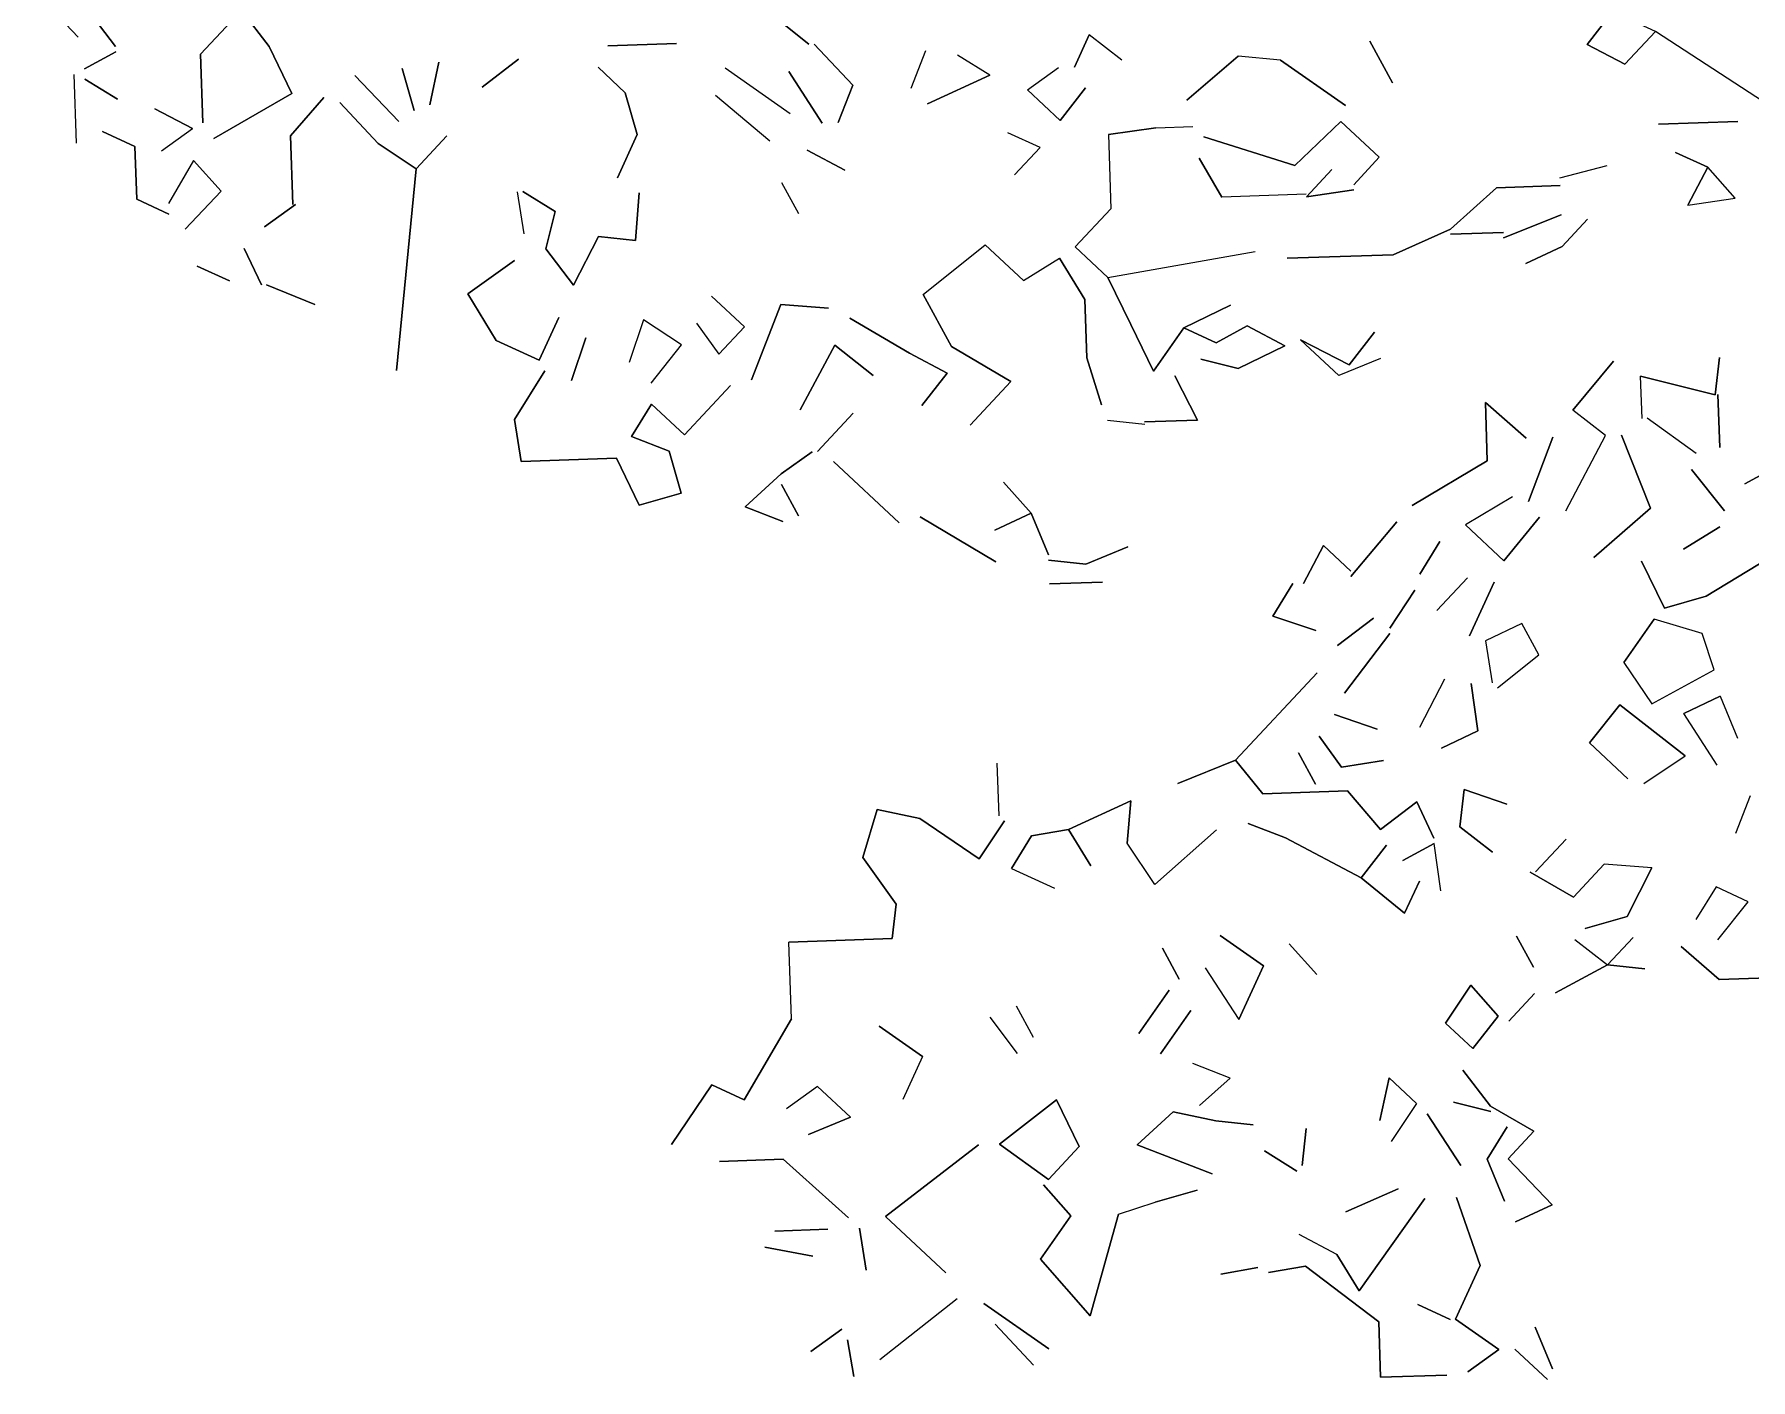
# Model space of a CAD drawing. Header units: metres. Extents: x -2628 to 2344, y 1 to 5026.
# Drawn here: x -2435 to -877, y 953 to 2174 of the extents above; entities that cross this region are included whole.
import ezdxf

# ---------------------------------------------------------------- set-up
doc = ezdxf.new("R2010")
doc.units = ezdxf.units.M
doc.layers.add('G-IMPT', color=8, linetype='Continuous', lineweight=13)

# ---------------------------------------------------------------- blocks, each defined once
blk = doc.blocks.new('91 boom02_2D - boom2_dwg_91BM04-5054193-00_0 Basismaterialen')
at = {"layer": 'G-IMPT'}
for p, q in [((-1596.8, 2247.4), (-1610.6, 2211.9)), ((-2399.3, 2160.2), (-2401.5, 2225.2)), ((-1724.8, 2188), (-1786.3, 2231)), ((-1679.5, 2179.6), (-1665.7, 2215)), ((-1795.4, 2205.6), (-1744, 2162.3)), ((-997.4, 2127.5), (-952.7, 2139)), ((-1976.2, 2074.4), (-1982.5, 2114.2)), ((-1716.6, 2093.2), (-1732.6, 2122.7)), ((-1504.3, 2030.4), (-1470.1, 2051.5)), ((-1067.7, 1915), (-1029.1, 1881.3)), ((-1699, 1868.7), (-1665.2, 1904.8)), ((-1389.7, 1894.1), (-1424.9, 1898)), ((-954.2, 1883.8), (-985, 1907.8)), ((-868.5, 1866.7), (-914.7, 1900.2)), ((-1106.5, 1653.6), (-1129.9, 1607.8)), ((-1527.3, 1524.3), (-1529, 1574.2)), ((-817.6, 1543.3), (-831.4, 1507.8)), ((-1060.9, 1490), (-1091.8, 1514)), ((-952.2, 1383.6), (-917.1, 1379.8)), ((-1509.8, 1299.8), (-1535.9, 1333.9)), ((-1511.3, 1344.7), (-1495.2, 1315.2)), ((-1707.3, 1223.1), (-1667.8, 1239.4)), ((-1566.9, 1067.7), (-1640, 1010.2))]:
    blk.add_line(p, q, dxfattribs=at)
at = {"layer": 'G-IMPT', "flags": 128}
for points in [[(-2388.5, 2285.7), (-2362.3, 2251.5), (-2388.5, 2285.7), (-2379.9, 2326), (-2425.5, 2344.4), (-2439.1, 2304), (-2397.7, 2260.3)], [(-2279.8, 2179.3), (-2282, 2244.2), (-2279.8, 2179.3), (-2282, 2244.2), (-2279.8, 2179.3), (-2282, 2244.2), (-2243.5, 2285.5), (-2217.2, 2251.4), (-2195.7, 2207.1), (-2217.2, 2251.4), (-2243.5, 2285.5), (-2282, 2244.2), (-2243.5, 2285.5), (-2217.2, 2251.4), (-2195.7, 2207.1), (-2269.4, 2164.6), (-2195.7, 2207.1), (-2269.4, 2164.6)], [(-2282, 2244.2), (-2243.5, 2285.5), (-2217.2, 2251.4), (-2243.5, 2285.5), (-2217.2, 2251.4)], [(-804.7, 2199.1), (-907, 2265.7), (-947.7, 2284.3), (-971.6, 2253.5), (-947.7, 2284.3), (-971.6, 2253.5), (-947.7, 2284.3), (-971.6, 2253.5), (-935.9, 2234.7), (-971.6, 2253.5), (-935.9, 2234.7), (-907, 2265.7), (-935.9, 2234.7), (-971.6, 2253.5), (-947.7, 2284.3)], [(-935.9, 2234.7), (-971.6, 2253.5), (-947.7, 2284.3), (-971.6, 2253.5)], [(-1411.4, 2238.6), (-1442.2, 2262.6), (-1456.2, 2232.1), (-1442.2, 2262.6), (-1456.2, 2232.1), (-1442.2, 2262.6)], [(-2391.6, 2230.5), (-2362.2, 2246.5), (-2391.6, 2230.5), (-2362.2, 2246.5)], [(-1832.2, 2254.4), (-1897.1, 2252.2), (-1832.2, 2254.4), (-1897.1, 2252.2), (-1832.2, 2254.4), (-1897.1, 2252.2)], [(-1536, 2224.4), (-1595.1, 2197.4), (-1536, 2224.4), (-1566.6, 2243.4)], [(-1261.3, 2238.7), (-1199.8, 2195.8), (-1261.3, 2238.7), (-1199.8, 2195.8), (-1261.3, 2238.7), (-1199.8, 2195.8), (-1261.3, 2238.7), (-1199.8, 2195.8), (-1261.3, 2238.7), (-1199.8, 2195.8), (-1261.3, 2238.7), (-1301.4, 2242.3), (-1350, 2200.7), (-1301.4, 2242.3)], [(-2065.3, 2196.5), (-2056.7, 2236.8), (-2065.3, 2196.5), (-2056.7, 2236.8)], [(-1726.2, 2228), (-1694.5, 2179), (-1726.2, 2228), (-1694.5, 2179), (-1726.2, 2228), (-1694.5, 2179)], [(-1469.5, 2181.7), (-1500.5, 2210.6), (-1469.5, 2181.7), (-1500.5, 2210.6), (-1469.5, 2181.7), (-1445.5, 2212.5), (-1469.5, 2181.7), (-1500.5, 2210.6), (-1471.2, 2231.6)], [(-2360.6, 2201.6), (-2391.3, 2220.5), (-2360.6, 2201.6), (-2391.3, 2220.5)], [(-1887.9, 2127.5), (-1869.3, 2168.2), (-1887.9, 2127.5), (-1869.3, 2168.2), (-1880.6, 2207.7), (-1869.3, 2168.2)], [(-2319, 2153), (-2289.7, 2174), (-2325.3, 2192.7), (-2289.7, 2174), (-2325.3, 2192.7), (-2289.7, 2174), (-2325.3, 2192.7), (-2289.7, 2174)], [(-1379.2, 2174.7), (-1424, 2168.2), (-1379.2, 2174.7), (-1424, 2168.2), (-1421.6, 2098.2), (-1455.4, 2062), (-1424.4, 2033.1), (-1285.2, 2057.8)], [(-1424, 2168.2), (-1379.2, 2174.7), (-1424, 2168.2), (-1379.2, 2174.7), (-1344.2, 2175.8)], [(-1512.8, 2130.1), (-1488.6, 2155.9), (-1519.1, 2169.9)], [(-2296.5, 2078.7), (-2262.7, 2114.8), (-2296.5, 2078.7), (-2262.7, 2114.8), (-2288.7, 2143.9), (-2312.3, 2103.1)], [(-1237, 2111.9), (-1316.9, 2109.2), (-1338.2, 2146), (-1316.9, 2109.2), (-1338.2, 2146), (-1316.9, 2109.2), (-1338.2, 2146), (-1316.9, 2109.2), (-1338.2, 2146), (-1316.9, 2109.2), (-1338.2, 2146), (-1316.9, 2109.2), (-1338.2, 2146), (-1316.9, 2109.2), (-1338.2, 2146), (-1316.9, 2109.2), (-1338.2, 2146), (-1316.9, 2109.2)], [(-876.4, 2101.6), (-857.6, 2137.3), (-888.1, 2151.2), (-857.6, 2137.3), (-876.4, 2101.6), (-831.6, 2108.1), (-857.6, 2137.3), (-876.4, 2101.6), (-831.6, 2108.1)], [(-1236.9, 2109.4), (-1212.8, 2135.2), (-1236.9, 2109.4), (-1192.1, 2115.9), (-1236.9, 2109.4), (-1212.8, 2135.2)], [(-1955.7, 2060.2), (-1946.8, 2095.5), (-1977.5, 2114.4), (-1946.8, 2095.5), (-1955.7, 2060.2), (-1929.5, 2026), (-1955.7, 2060.2), (-1929.5, 2026), (-1906, 2071.8), (-1870.9, 2068), (-1867.4, 2113.1), (-1870.9, 2068), (-1906, 2071.8), (-1870.9, 2068)], [(-1100.8, 2079), (-1057.1, 2118), (-997.1, 2120), (-1057.1, 2118), (-1100.8, 2079), (-1155, 2054.7), (-1100.8, 2079), (-1155, 2054.7), (-1255, 2051.3), (-1155, 2054.7), (-1100.8, 2079), (-1057.1, 2118), (-1100.8, 2079), (-1155, 2054.7), (-1100.8, 2079), (-1155, 2054.7), (-1255, 2051.3)], [(-1421.6, 2098.2), (-1455.4, 2062), (-1424.4, 2033.1), (-1402.9, 1988.8), (-1381.4, 1944.5), (-1402.9, 1988.8), (-1381.4, 1944.5), (-1352.8, 1985.5), (-1308.5, 2006.9)], [(-1870.9, 2068), (-1906, 2071.8), (-1929.5, 2026), (-1906, 2071.8)], [(-1572.3, 1968), (-1599, 2017.1), (-1572.3, 1968), (-1516.2, 1934.9), (-1554.8, 1893.6), (-1516.2, 1934.9), (-1572.3, 1968), (-1599, 2017.1), (-1572.3, 1968), (-1599, 2017.1), (-1572.3, 1968), (-1599, 2017.1), (-1540.6, 2064.1), (-1504.3, 2030.4), (-1470.1, 2051.5), (-1446.2, 2012.3)], [(-1599, 2017.1), (-1540.6, 2064.1), (-1504.3, 2030.4), (-1470.1, 2051.5), (-1446.2, 2012.3), (-1444.4, 1957.3), (-1446.2, 2012.3), (-1470.1, 2051.5), (-1446.2, 2012.3), (-1444.4, 1957.3), (-1446.2, 2012.3), (-1444.4, 1957.3)], [(-1322.3, 1971.5), (-1292.8, 1987.5), (-1257.2, 1968.7), (-1301.5, 1947.2), (-1257.2, 1968.7), (-1301.5, 1947.2), (-1257.2, 1968.7), (-1292.8, 1987.5), (-1322.3, 1971.5), (-1352.8, 1985.5), (-1308.5, 2006.9), (-1352.8, 1985.5), (-1381.4, 1944.5), (-1402.9, 1988.8), (-1381.4, 1944.5), (-1402.9, 1988.8), (-1424.4, 2033.1), (-1455.4, 2062)], [(-1424.4, 2033.1), (-1455.4, 2062), (-1424.4, 2033.1), (-1402.9, 1988.8), (-1424.4, 2033.1), (-1455.4, 2062)], [(-1100.6, 2074), (-1050.7, 2075.7), (-1100.6, 2074), (-1050.7, 2075.7), (-1100.6, 2074), (-1050.7, 2075.7)], [(-1029.6, 2046.4), (-995.2, 2062.5), (-1029.6, 2046.4), (-995.2, 2062.5), (-1029.6, 2046.4), (-995.2, 2062.5)], [(-2285.3, 2044), (-2254.8, 2030), (-2285.3, 2044), (-2254.8, 2030), (-2285.3, 2044), (-2254.8, 2030), (-2285.3, 2044), (-2254.8, 2030)], [(-2029.3, 2017.6), (-2002.8, 1973.5), (-1962.1, 1954.9), (-1943.4, 1995.5), (-1962.1, 1954.9), (-2002.8, 1973.5), (-1962.1, 1954.9), (-2002.8, 1973.5), (-2029.3, 2017.6), (-1985.3, 2049.1), (-2029.3, 2017.6), (-2002.8, 1973.5), (-2029.3, 2017.6), (-1985.3, 2049.1)], [(-1813.2, 1989.9), (-1792.2, 1960.6), (-1768, 1986.4), (-1799.1, 2015.4), (-1768, 1986.4)], [(-1733.7, 2007.6), (-1688.6, 2004.1), (-1733.7, 2007.6), (-1688.6, 2004.1), (-1733.7, 2007.6), (-1688.6, 2004.1), (-1733.7, 2007.6), (-1688.6, 2004.1), (-1733.7, 2007.6), (-1761.3, 1936.6), (-1733.7, 2007.6), (-1688.6, 2004.1)], [(-1352.8, 1985.5), (-1308.5, 2006.9), (-1352.8, 1985.5), (-1322.3, 1971.5), (-1292.8, 1987.5)], [(-1856.3, 1933.4), (-1827.5, 1969.4), (-1863.4, 1993.2), (-1877, 1952.7)], [(-1612.1, 1961.7), (-1668.3, 1994.8), (-1612.1, 1961.7), (-1576.5, 1942.9), (-1600.4, 1912.1), (-1576.5, 1942.9), (-1612.1, 1961.7), (-1668.3, 1994.8)], [(-1166.7, 1956.7), (-1206.2, 1940.4), (-1242.4, 1974.2), (-1196.5, 1950.7), (-1242.4, 1974.2), (-1206.2, 1940.4), (-1242.4, 1974.2), (-1196.5, 1950.7), (-1172.5, 1981.5), (-1196.5, 1950.7), (-1172.5, 1981.5)], [(-1715.4, 1908.2), (-1682.5, 1969.3), (-1646.4, 1940.5), (-1682.5, 1969.3), (-1715.4, 1908.2), (-1682.5, 1969.3), (-1715.4, 1908.2), (-1682.5, 1969.3), (-1646.4, 1940.5), (-1682.5, 1969.3), (-1646.4, 1940.5), (-1682.5, 1969.3)], [(-991.7, 1812.5), (-954.2, 1883.8), (-985, 1907.8), (-946.5, 1954.1), (-985, 1907.8), (-946.5, 1954.1)], [(-919.6, 1900), (-921, 1940), (-850.4, 1922.4), (-846.5, 1957.5), (-850.4, 1922.4), (-846.5, 1957.5)], [(-1985.2, 1899.1), (-1956.8, 1945), (-1985.2, 1899.1), (-1978.9, 1859.3), (-1985.2, 1899.1), (-1956.8, 1945), (-1985.2, 1899.1), (-1956.8, 1945)], [(-1839.2, 1869), (-1874.6, 1882.8), (-1839.2, 1869), (-1874.6, 1882.8), (-1855.7, 1913.4), (-1824.6, 1884.5), (-1781.2, 1931), (-1824.6, 1884.5), (-1855.7, 1913.4), (-1824.6, 1884.5), (-1781.2, 1931), (-1824.6, 1884.5), (-1781.2, 1931)], [(-1389.8, 1896.7), (-1339.8, 1898.3), (-1389.8, 1896.7), (-1339.8, 1898.3), (-1389.8, 1896.7), (-1339.8, 1898.3), (-1361.2, 1940.1), (-1339.8, 1898.3), (-1361.2, 1940.1), (-1339.8, 1898.3), (-1361.2, 1940.1)], [(-1137, 1817.6), (-1065.9, 1860), (-1137, 1817.6), (-1065.9, 1860), (-1137, 1817.6), (-1065.9, 1860), (-1067.7, 1915), (-1029.1, 1881.3), (-1067.7, 1915), (-1065.9, 1860)], [(-846.2, 1872.5), (-847.9, 1922.5), (-846.2, 1872.5), (-847.9, 1922.5), (-846.2, 1872.5), (-847.9, 1922.5), (-846.2, 1872.5), (-847.9, 1922.5), (-846.2, 1872.5), (-847.9, 1922.5), (-846.2, 1872.5), (-847.9, 1922.5)], [(-1824.6, 1884.5), (-1855.7, 1913.4), (-1874.6, 1882.8), (-1839.2, 1869), (-1827.8, 1829.3), (-1867.4, 1818), (-1827.8, 1829.3), (-1867.4, 1818), (-1827.8, 1829.3), (-1867.4, 1818), (-1827.8, 1829.3), (-1839.2, 1869), (-1874.6, 1882.8), (-1839.2, 1869), (-1874.6, 1882.8), (-1839.2, 1869), (-1874.6, 1882.8), (-1839.2, 1869), (-1827.8, 1829.3), (-1867.4, 1818)], [(-965.2, 1768.4), (-911.8, 1815.2), (-939.1, 1884.3), (-911.8, 1815.2), (-965.2, 1768.4), (-911.8, 1815.2)], [(-1767.3, 1816.4), (-1731.8, 1802.5), (-1767.3, 1816.4), (-1731.8, 1802.5), (-1767.3, 1816.4), (-1733.3, 1847.5), (-1704.1, 1868.5), (-1733.3, 1847.5), (-1767.3, 1816.4), (-1733.3, 1847.5)], [(-1978.9, 1859.3), (-1888.9, 1862.3), (-1867.4, 1818), (-1827.8, 1829.3), (-1867.4, 1818), (-1888.9, 1862.3), (-1978.9, 1859.3), (-1888.9, 1862.3)], [(-1683.7, 1859.2), (-1621.7, 1801.3), (-1683.7, 1859.2), (-1621.7, 1801.3)], [(-841.7, 1812.6), (-873, 1851.6), (-841.7, 1812.6), (-873, 1851.6)], [(-822.5, 1838.2), (-793, 1854.3), (-822.5, 1838.2), (-793, 1854.3), (-822.5, 1838.2), (-793, 1854.3)], [(-1717, 1808), (-1733, 1837.5), (-1717, 1808), (-1733, 1837.5)], [(-1523, 1839.6), (-1496.9, 1810.5), (-1523, 1839.6), (-1496.9, 1810.5), (-1480.6, 1771), (-1496.9, 1810.5), (-1531.4, 1794.3), (-1496.9, 1810.5), (-1480.6, 1771), (-1496.9, 1810.5), (-1531.4, 1794.3)], [(-1042.2, 1825.8), (-1086.4, 1799.3), (-1050.2, 1765.5), (-1086.4, 1799.3), (-1050.2, 1765.5), (-1086.4, 1799.3), (-1050.2, 1765.5), (-1016.6, 1806.7), (-1050.2, 1765.5), (-1016.6, 1806.7), (-1050.2, 1765.5), (-1086.4, 1799.3), (-1050.2, 1765.5), (-1086.4, 1799.3)], [(-898.5, 1720.6), (-858.9, 1731.9), (-780.5, 1779.6), (-741.9, 1821), (-715.9, 1791.8), (-741.9, 1821), (-780.5, 1779.6), (-858.9, 1731.9), (-898.5, 1720.6), (-920.1, 1764.9), (-898.5, 1720.6), (-858.9, 1731.9), (-898.5, 1720.6), (-920.1, 1764.9)], [(-741.9, 1821), (-780.5, 1779.6), (-858.9, 1731.9), (-780.5, 1779.6), (-741.9, 1821), (-780.5, 1779.6), (-858.9, 1731.9), (-780.5, 1779.6), (-858.9, 1731.9)], [(-1530.4, 1764.3), (-1601.9, 1806.9), (-1530.4, 1764.3), (-1601.9, 1806.9)], [(-1496.9, 1810.5), (-1480.6, 1771), (-1496.9, 1810.5), (-1480.6, 1771)], [(-1151.5, 1802.1), (-1194.8, 1750.7), (-1151.5, 1802.1), (-1194.8, 1750.7)], [(-1220.8, 1779.8), (-1239.6, 1744.1), (-1220.8, 1779.8), (-1239.6, 1744.1), (-1220.8, 1779.8), (-1239.6, 1744.1), (-1220.8, 1779.8), (-1194.9, 1755.7), (-1220.8, 1779.8), (-1239.6, 1744.1), (-1220.8, 1779.8), (-1194.9, 1755.7)], [(-1129.8, 1752.9), (-1110.8, 1783.5), (-1129.8, 1752.9), (-1110.8, 1783.5), (-1129.8, 1752.9), (-1110.8, 1783.5)], [(-1479.7, 1743.5), (-1429.7, 1745.2), (-1479.7, 1743.5), (-1429.7, 1745.2)], [(-1228, 1699.5), (-1268.6, 1713.1), (-1249.6, 1743.8), (-1268.6, 1713.1), (-1228, 1699.5), (-1268.6, 1713.1), (-1249.6, 1743.8)], [(-1134.3, 1737.7), (-1158.1, 1701.8), (-1134.3, 1737.7), (-1158.1, 1701.8), (-1134.3, 1737.7), (-1158.1, 1701.8)], [(-1207.5, 1685.2), (-1173.4, 1711.3), (-1207.5, 1685.2), (-1173.4, 1711.3), (-1207.5, 1685.2), (-1173.4, 1711.3), (-1207.5, 1685.2), (-1173.4, 1711.3)], [(-1056.2, 1645.3), (-1017.2, 1676.6), (-1033.2, 1706), (-1067.6, 1689.9), (-1061.3, 1650.1)], [(-851.6, 1662.2), (-862.8, 1696.8), (-908.2, 1710.3), (-936.9, 1669.3), (-910.5, 1630.2), (-851.6, 1662.2), (-862.8, 1696.8), (-908.2, 1710.3)], [(-936.9, 1669.3), (-908.2, 1710.3), (-936.9, 1669.3), (-910.5, 1630.2)], [(-1116.4, 1503.1), (-1132.5, 1537.6), (-1166.7, 1511.4), (-1197.9, 1547.9), (-1166.7, 1511.4), (-1197.9, 1547.9), (-1166.7, 1511.4), (-1197.9, 1547.9), (-1166.7, 1511.4), (-1197.9, 1547.9), (-1277.9, 1545.2), (-1197.9, 1547.9), (-1277.9, 1545.2), (-1304, 1576.9), (-1358.3, 1555), (-1304, 1576.9), (-1226.7, 1659.5)], [(-918, 1554.8), (-878.9, 1581.2), (-940.5, 1629.2), (-969.3, 1593.2), (-940.5, 1629.2), (-969.3, 1593.2), (-933.1, 1559.4), (-969.3, 1593.2), (-933.1, 1559.4), (-969.3, 1593.2), (-933.1, 1559.4), (-969.3, 1593.2)], [(-848.5, 1572.2), (-880.2, 1621.2), (-845.7, 1637.4), (-829.4, 1597.9)], [(-880.2, 1621.2), (-845.7, 1637.4), (-880.2, 1621.2), (-845.7, 1637.4)], [(-1166.7, 1511.4), (-1197.9, 1547.9), (-1166.7, 1511.4), (-1197.9, 1547.9), (-1166.7, 1511.4), (-1132.5, 1537.6), (-1116.4, 1503.1), (-1132.5, 1537.6), (-1166.7, 1511.4), (-1197.9, 1547.9), (-1166.7, 1511.4), (-1132.5, 1537.6), (-1116.4, 1503.1), (-1132.5, 1537.6), (-1166.7, 1511.4), (-1197.9, 1547.9), (-1277.9, 1545.2), (-1304, 1576.9), (-1277.9, 1545.2), (-1304, 1576.9), (-1358.3, 1555), (-1304, 1576.9)], [(-1228.2, 1554.4), (-1244.2, 1583.9), (-1228.2, 1554.4), (-1244.2, 1583.9), (-1228.2, 1554.4), (-1244.2, 1583.9), (-1228.2, 1554.4), (-1244.2, 1583.9)], [(-1203.6, 1570.2), (-1163.9, 1576.6), (-1203.6, 1570.2), (-1163.9, 1576.6)], [(-1047.4, 1535.5), (-1087.9, 1549.1), (-1091.8, 1514), (-1060.9, 1490), (-1091.8, 1514), (-1060.9, 1490), (-1091.8, 1514), (-1060.9, 1490), (-1091.8, 1514), (-1060.9, 1490), (-1091.8, 1514), (-1087.9, 1549.1), (-1047.4, 1535.5), (-1087.9, 1549.1), (-1047.4, 1535.5), (-1087.9, 1549.1), (-1047.4, 1535.5), (-1087.9, 1549.1), (-1047.4, 1535.5), (-1087.9, 1549.1)], [(-1602.3, 1521.7), (-1546, 1483.6), (-1602.3, 1521.7), (-1642.5, 1530.4), (-1656.1, 1484.9), (-1642.5, 1530.4), (-1602.3, 1521.7), (-1546, 1483.6), (-1522.2, 1519.5), (-1546, 1483.6), (-1602.3, 1521.7), (-1642.5, 1530.4), (-1656.1, 1484.9), (-1624.6, 1440.9), (-1628.4, 1408.3), (-1624.6, 1440.9), (-1628.4, 1408.3), (-1725.9, 1405), (-1628.4, 1408.3), (-1624.6, 1440.9), (-1628.4, 1408.3), (-1624.6, 1440.9), (-1656.1, 1484.9), (-1642.5, 1530.4), (-1602.3, 1521.7), (-1546, 1483.6), (-1602.3, 1521.7), (-1546, 1483.6), (-1602.3, 1521.7), (-1546, 1483.6), (-1602.3, 1521.7), (-1546, 1483.6)], [(-1628.4, 1408.3), (-1624.6, 1440.9), (-1628.4, 1408.3), (-1624.6, 1440.9), (-1628.4, 1408.3), (-1624.6, 1440.9), (-1628.4, 1408.3), (-1624.6, 1440.9), (-1656.1, 1484.9), (-1642.5, 1530.4)], [(-1496.7, 1505.3), (-1515.7, 1474.7), (-1496.7, 1505.3), (-1515.7, 1474.7), (-1496.7, 1505.3), (-1461.8, 1511.5), (-1402.7, 1538.5), (-1461.8, 1511.5), (-1440.7, 1477.2), (-1461.8, 1511.5), (-1440.7, 1477.2), (-1461.8, 1511.5), (-1496.7, 1505.3), (-1515.7, 1474.7), (-1475, 1456)], [(-1380.1, 1459.3), (-1321.7, 1511.2), (-1380.1, 1459.3), (-1406.4, 1498.4), (-1402.7, 1538.5), (-1406.4, 1498.4), (-1402.7, 1538.5), (-1406.4, 1498.4), (-1402.7, 1538.5), (-1406.4, 1498.4)], [(-1440.7, 1477.2), (-1461.8, 1511.5), (-1440.7, 1477.2), (-1461.8, 1511.5)], [(-1256.5, 1503.4), (-1291.9, 1517.2), (-1256.5, 1503.4), (-1291.9, 1517.2), (-1256.5, 1503.4), (-1291.9, 1517.2), (-1256.5, 1503.4), (-1291.9, 1517.2), (-1256.5, 1503.4), (-1291.9, 1517.2), (-1256.5, 1503.4), (-1185.1, 1465.8), (-1256.5, 1503.4), (-1291.9, 1517.2), (-1256.5, 1503.4), (-1291.9, 1517.2), (-1256.5, 1503.4), (-1291.9, 1517.2), (-1256.5, 1503.4), (-1291.9, 1517.2)], [(-1109.7, 1453.4), (-1116.2, 1498.2), (-1145.7, 1482.1), (-1116.2, 1498.2), (-1145.7, 1482.1), (-1116.2, 1498.2)], [(-991.3, 1502.4), (-1020.2, 1471.4), (-991.3, 1502.4), (-1020.2, 1471.4), (-991.3, 1502.4), (-1020.2, 1471.4), (-991.3, 1502.4), (-1020.2, 1471.4)], [(-933.7, 1429.3), (-910.3, 1475.1), (-955.4, 1478.6), (-984.4, 1447.6), (-1025.3, 1471.2), (-984.4, 1447.6), (-955.4, 1478.6), (-984.4, 1447.6), (-955.4, 1478.6), (-984.4, 1447.6)], [(-973.4, 1417.9), (-933.7, 1429.3), (-973.4, 1417.9), (-933.7, 1429.3), (-910.3, 1475.1), (-933.7, 1429.3), (-910.3, 1475.1), (-933.7, 1429.3), (-910.3, 1475.1), (-955.4, 1478.6)], [(-1185.1, 1465.8), (-1144, 1432.2), (-1130, 1462.7)], [(-848, 1407.2), (-819.2, 1443.1), (-849.7, 1457.2), (-868.7, 1426.4)], [(-1768.4, 1256), (-1798.9, 1270), (-1837, 1213.7), (-1798.9, 1270), (-1768.4, 1256), (-1798.9, 1270), (-1837, 1213.7), (-1798.9, 1270), (-1768.4, 1256), (-1723.5, 1332.6), (-1725.9, 1405)], [(-1332.4, 1380.8), (-1300.7, 1331.8), (-1277.4, 1382.6), (-1318.4, 1411.2), (-1277.4, 1382.6), (-1300.7, 1331.8), (-1277.4, 1382.6), (-1300.7, 1331.8), (-1277.4, 1382.6)], [(-1022.2, 1381.3), (-1038.2, 1410.7), (-1022.2, 1381.3), (-1038.2, 1410.7), (-1022.2, 1381.3), (-1038.2, 1410.7)], [(-983.1, 1407.6), (-952.2, 1383.6), (-928.1, 1409.5), (-952.2, 1383.6), (-928.1, 1409.5), (-952.2, 1383.6), (-928.1, 1409.5), (-952.2, 1383.6), (-1001.4, 1356.9), (-952.2, 1383.6), (-928.1, 1409.5), (-952.2, 1383.6), (-928.1, 1409.5), (-952.2, 1383.6), (-1001.4, 1356.9), (-952.2, 1383.6), (-917.1, 1379.8), (-952.2, 1383.6), (-917.1, 1379.8), (-952.2, 1383.6), (-928.1, 1409.5)], [(-781.8, 1371.9), (-785.5, 1334.2), (-745.6, 1340.6), (-785.5, 1334.2), (-781.8, 1371.9), (-846.7, 1369.7), (-882.8, 1400.9), (-846.7, 1369.7), (-781.8, 1371.9), (-846.7, 1369.7), (-781.8, 1371.9), (-846.7, 1369.7), (-882.8, 1400.9), (-846.7, 1369.7), (-882.8, 1400.9), (-846.7, 1369.7), (-882.8, 1400.9)], [(-1105.5, 1328.4), (-1079.6, 1304.3), (-1055.6, 1335.1), (-1079.6, 1304.3), (-1055.6, 1335.1), (-1079.6, 1304.3), (-1055.6, 1335.1), (-1079.6, 1304.3), (-1055.6, 1335.1), (-1081.6, 1364.2), (-1055.6, 1335.1), (-1081.6, 1364.2), (-1105.5, 1328.4), (-1079.6, 1304.3), (-1055.6, 1335.1), (-1079.6, 1304.3), (-1105.5, 1328.4), (-1081.6, 1364.2), (-1105.5, 1328.4), (-1081.6, 1364.2)], [(-1798.9, 1270), (-1768.4, 1256), (-1798.9, 1270), (-1768.4, 1256), (-1723.5, 1332.6), (-1768.4, 1256), (-1723.5, 1332.6)], [(-1599.7, 1296.8), (-1640.7, 1325.4), (-1599.7, 1296.8), (-1618.3, 1256.1)], [(-1308.8, 1276.5), (-1337.9, 1250.5), (-1308.8, 1276.5), (-1344.3, 1290.3)], [(-1022, 1226.2), (-1062.8, 1249.8), (-1022, 1226.2), (-1062.8, 1249.8), (-1089, 1283.9), (-1062.8, 1249.8), (-1089, 1283.9), (-1062.8, 1249.8), (-1022, 1226.2), (-1046.1, 1200.3), (-1004.6, 1156.7), (-1039.1, 1140.6), (-1004.6, 1156.7), (-1046.1, 1200.3), (-1022, 1226.2), (-1062.8, 1249.8), (-1089, 1283.9), (-1062.8, 1249.8), (-1022, 1226.2), (-1062.8, 1249.8), (-1089, 1283.9), (-1062.8, 1249.8), (-1022, 1226.2), (-1062.8, 1249.8), (-1022, 1226.2), (-1062.8, 1249.8), (-1089, 1283.9), (-1062.8, 1249.8), (-1089, 1283.9), (-1062.8, 1249.8), (-1089, 1283.9)], [(-1698.8, 1268.4), (-1667.8, 1239.4), (-1707.3, 1223.1), (-1667.8, 1239.4), (-1698.8, 1268.4), (-1728.1, 1247.4)], [(-1167.4, 1236.3), (-1158.7, 1276.6), (-1167.4, 1236.3), (-1158.7, 1276.6), (-1132.9, 1252.4), (-1156.7, 1216.6)], [(-1473.2, 1256), (-1451.7, 1211.7), (-1473.2, 1256), (-1451.7, 1211.7), (-1473.2, 1256), (-1526.9, 1214.1), (-1480.7, 1180.7), (-1451.7, 1211.7), (-1473.2, 1256), (-1451.7, 1211.7), (-1473.2, 1256), (-1451.7, 1211.7), (-1473.2, 1256), (-1526.9, 1214.1), (-1473.2, 1256), (-1451.7, 1211.7), (-1480.7, 1180.7), (-1526.9, 1214.1), (-1480.7, 1180.7), (-1526.9, 1214.1), (-1480.7, 1180.7)], [(-1097.9, 1253.6), (-1062.7, 1244.8), (-1097.9, 1253.6), (-1062.7, 1244.8), (-1097.9, 1253.6), (-1062.7, 1244.8), (-1097.9, 1253.6), (-1062.7, 1244.8), (-1097.9, 1253.6), (-1062.7, 1244.8), (-1097.9, 1253.6), (-1062.7, 1244.8), (-1097.9, 1253.6), (-1062.7, 1244.8), (-1097.9, 1253.6), (-1062.7, 1244.8)], [(-1322.4, 1236.1), (-1362.8, 1244.7), (-1322.4, 1236.1), (-1287.3, 1232.2), (-1322.4, 1236.1), (-1362.8, 1244.7), (-1396.8, 1213.5), (-1362.8, 1244.7), (-1322.4, 1236.1), (-1362.8, 1244.7), (-1396.8, 1213.5), (-1325.8, 1185.9), (-1396.8, 1213.5), (-1362.8, 1244.7), (-1322.4, 1236.1), (-1362.8, 1244.7), (-1322.4, 1236.1), (-1362.8, 1244.7), (-1396.8, 1213.5), (-1325.8, 1185.9), (-1396.8, 1213.5), (-1325.8, 1185.9)], [(-1090.9, 1193.8), (-1122.6, 1242.8), (-1090.9, 1193.8), (-1122.6, 1242.8), (-1090.9, 1193.8), (-1122.6, 1242.8), (-1090.9, 1193.8), (-1122.6, 1242.8)], [(-1241, 1193.8), (-1237.2, 1228.9), (-1241, 1193.8), (-1237.2, 1228.9)], [(-1245.8, 1188.6), (-1276.5, 1207.6), (-1245.8, 1188.6), (-1276.5, 1207.6)], [(-1414.6, 1147.9), (-1441.3, 1051.9), (-1488.1, 1105.4), (-1459.5, 1146.4), (-1485.5, 1175.5), (-1459.5, 1146.4), (-1488.1, 1105.4), (-1459.5, 1146.4), (-1485.5, 1175.5), (-1459.5, 1146.4), (-1488.1, 1105.4), (-1459.5, 1146.4), (-1488.1, 1105.4), (-1459.5, 1146.4), (-1488.1, 1105.4), (-1441.3, 1051.9), (-1414.6, 1147.9), (-1441.3, 1051.9), (-1488.1, 1105.4), (-1441.3, 1051.9), (-1414.6, 1147.9), (-1379.9, 1159.1), (-1340.2, 1170.4), (-1379.9, 1159.1), (-1340.2, 1170.4), (-1379.9, 1159.1), (-1340.2, 1170.4), (-1379.9, 1159.1), (-1340.2, 1170.4), (-1379.9, 1159.1)], [(-1208.1, 1109.8), (-1186.9, 1075.5), (-1208.1, 1109.8), (-1186.9, 1075.5), (-1124.9, 1162.7), (-1186.9, 1075.5), (-1124.9, 1162.7), (-1186.9, 1075.5), (-1208.1, 1109.8), (-1186.9, 1075.5), (-1124.9, 1162.7), (-1186.9, 1075.5), (-1208.1, 1109.8), (-1243.8, 1128.7)], [(-1084.3, 998.9), (-1055.1, 1019.9), (-1096, 1048.6), (-1055.1, 1019.9), (-1096, 1048.6), (-1055.1, 1019.9), (-1084.3, 998.9), (-1055.1, 1019.9), (-1084.3, 998.9), (-1055.1, 1019.9), (-1096, 1048.6), (-1072.7, 1099.4), (-1094.9, 1163.7), (-1072.7, 1099.4), (-1096, 1048.6), (-1072.7, 1099.4), (-1094.9, 1163.7), (-1072.7, 1099.4), (-1094.9, 1163.7), (-1072.7, 1099.4), (-1094.9, 1163.7), (-1072.7, 1099.4), (-1094.9, 1163.7), (-1072.7, 1099.4), (-1094.9, 1163.7), (-1072.7, 1099.4)], [(-1659.3, 1134.6), (-1652.9, 1094.8), (-1659.3, 1134.6), (-1652.9, 1094.8), (-1659.3, 1134.6), (-1652.9, 1094.8), (-1659.3, 1134.6), (-1652.9, 1094.8)], [(-1748.7, 1116.6), (-1703.4, 1108.1), (-1748.7, 1116.6), (-1703.4, 1108.1), (-1748.7, 1116.6), (-1703.4, 1108.1), (-1748.7, 1116.6), (-1703.4, 1108.1), (-1748.7, 1116.6), (-1703.4, 1108.1), (-1748.7, 1116.6), (-1703.4, 1108.1), (-1748.7, 1116.6), (-1703.4, 1108.1), (-1748.7, 1116.6), (-1703.4, 1108.1)], [(-1317.6, 1091.1), (-1282.8, 1097.3), (-1317.6, 1091.1), (-1282.8, 1097.3), (-1317.6, 1091.1), (-1282.8, 1097.3), (-1317.6, 1091.1), (-1282.8, 1097.3)], [(-1272.6, 1092.6), (-1237.8, 1098.8), (-1272.6, 1092.6), (-1237.8, 1098.8), (-1272.6, 1092.6), (-1237.8, 1098.8), (-1168.5, 1046.1), (-1237.8, 1098.8), (-1168.5, 1046.1), (-1237.8, 1098.8), (-1272.6, 1092.6), (-1237.8, 1098.8), (-1168.5, 1046.1), (-1166.7, 993.7), (-1168.5, 1046.1), (-1166.7, 993.7), (-1104.3, 995.8), (-1166.7, 993.7), (-1104.3, 995.8), (-1166.7, 993.7), (-1168.5, 1046.1), (-1166.7, 993.7), (-1168.5, 1046.1)], [(-1131.5, 1062.4), (-1101, 1048.4), (-1131.5, 1062.4), (-1101, 1048.4), (-1131.5, 1062.4), (-1101, 1048.4)], [(-1676.1, 1039), (-1705.3, 1018), (-1676.1, 1039), (-1705.3, 1018), (-1676.1, 1039), (-1705.3, 1018), (-1676.1, 1039), (-1705.3, 1018)], [(-1104.3, 995.8), (-1166.7, 993.7), (-1168.5, 1046.1), (-1166.7, 993.7)], [(-1004.4, 1001.6), (-1020.7, 1041.1), (-1004.4, 1001.6), (-1020.7, 1041.1), (-1004.4, 1001.6), (-1020.7, 1041.1), (-1004.4, 1001.6), (-1020.7, 1041.1), (-1004.4, 1001.6), (-1020.7, 1041.1), (-1004.4, 1001.6), (-1020.7, 1041.1)]]:
    blk.add_lwpolyline(points, dxfattribs=at)
for points in [[(-1743, 2282.5), (-1707, 2253.6)], [(-1176.8, 2256.5), (-1155.5, 2217.3)], [(-1981.7, 2239.4), (-2015.9, 2213.2)], [(-1702.1, 2253.8), (-1665.7, 2215), (-1679.5, 2179.6), (-1665.7, 2215)], [(-2136.3, 2224.1), (-2094.8, 2180.5)], [(-2091.5, 2230.7), (-2080.1, 2191)], [(-1906.4, 2231.9), (-1880.6, 2207.7)], [(-2165.6, 2203.2), (-2196.9, 2167.1)], [(-2114.1, 2159.9), (-2150.4, 2198.6), (-2114.1, 2159.9), (-2150.4, 2198.6), (-2114.1, 2159.9), (-2150.4, 2198.6), (-2114.1, 2159.9), (-2078.2, 2136), (-2049.3, 2167.1), (-2078.2, 2136), (-2049.3, 2167.1), (-2078.2, 2136), (-2096.8, 1945.3), (-2078.2, 2136), (-2096.8, 1945.3), (-2078.2, 2136), (-2096.8, 1945.3), (-2078.2, 2136)], [(-1247.9, 2139), (-1333.8, 2166.2), (-1247.9, 2139), (-1204.3, 2180.6)], [(-1204.3, 2180.6), (-1168.1, 2146.8), (-1192.2, 2120.9), (-1168.1, 2146.8)], [(-829.1, 2180.7), (-904, 2178.2), (-829.1, 2180.7), (-904, 2178.2)], [(-2374.6, 2171.1), (-2344.1, 2157.1), (-2374.6, 2171.1), (-2344.1, 2157.1), (-2342.4, 2107.1), (-2312, 2093.1), (-2342.4, 2107.1), (-2344.1, 2157.1)], [(-2196.9, 2167.1), (-2194.7, 2102.1)], [(-2288.7, 2143.9), (-2262.7, 2114.8)], [(-1673, 2134.7), (-1708.6, 2153.5)], [(-1168.1, 2146.8), (-1192.2, 2120.9)], [(-1977.5, 2114.4), (-1946.8, 2095.5), (-1955.7, 2060.2), (-1946.8, 2095.5), (-1955.7, 2060.2), (-1946.8, 2095.5), (-1955.7, 2060.2), (-1946.8, 2095.5), (-1955.7, 2060.2), (-1946.8, 2095.5)], [(-2342.4, 2107.1), (-2312, 2093.1)], [(-2192.2, 2102.2), (-2221.5, 2081.2)], [(-996.2, 2092.5), (-1050.5, 2070.7)], [(-971.1, 2088.4), (-995.2, 2062.5), (-1029.6, 2046.4), (-995.2, 2062.5), (-971.1, 2088.4), (-995.2, 2062.5), (-1029.6, 2046.4), (-995.2, 2062.5)], [(-2240.8, 2060.5), (-2224.6, 2026.1)], [(-2219.6, 2026.2), (-2174, 2007.8), (-2219.6, 2026.2), (-2174, 2007.8), (-2219.6, 2026.2), (-2174, 2007.8)], [(-1430.4, 1912.8), (-1444.4, 1957.3), (-1446.2, 2012.3), (-1444.4, 1957.3)], [(-1402.9, 1988.8), (-1381.4, 1944.5), (-1402.9, 1988.8), (-1381.4, 1944.5)], [(-1917.8, 1976.3), (-1931.4, 1935.9), (-1917.8, 1976.3), (-1931.4, 1935.9)], [(-1257.2, 1968.7), (-1301.5, 1947.2), (-1336.8, 1956), (-1301.5, 1947.2), (-1257.2, 1968.7), (-1301.5, 1947.2), (-1257.2, 1968.7), (-1301.5, 1947.2)], [(-1206.2, 1940.4), (-1242.4, 1974.2)], [(-921, 1940), (-850.4, 1922.4), (-921, 1940), (-850.4, 1922.4)], [(-1004.1, 1882.1), (-1027, 1821.4)], [(-939.1, 1884.3), (-911.8, 1815.2)], [(-880.5, 1776.3), (-846.1, 1797.4), (-880.5, 1776.3), (-846.1, 1797.4), (-880.5, 1776.3), (-846.1, 1797.4)], [(-1405.8, 1778.5), (-1445.3, 1762.2), (-1405.8, 1778.5), (-1445.3, 1762.2), (-1405.8, 1778.5), (-1445.3, 1762.2), (-1405.8, 1778.5), (-1445.3, 1762.2), (-1480.5, 1766), (-1445.3, 1762.2), (-1405.8, 1778.5), (-1445.3, 1762.2), (-1480.5, 1766), (-1445.3, 1762.2), (-1405.8, 1778.5), (-1445.3, 1762.2), (-1405.8, 1778.5), (-1445.3, 1762.2)], [(-1113.6, 1718.4), (-1084.7, 1749.3), (-1113.6, 1718.4), (-1084.7, 1749.3), (-1113.6, 1718.4), (-1084.7, 1749.3), (-1113.6, 1718.4), (-1084.7, 1749.3)], [(-1059.5, 1745.2), (-1082.8, 1694.4)], [(-1157.9, 1696.8), (-1201, 1640.4)], [(-1074.8, 1604.6), (-1109.2, 1588.4), (-1074.8, 1604.6), (-1081.3, 1649.4)], [(-940.5, 1629.2), (-878.9, 1581.2)], [(-1210.4, 1620.1), (-1169.9, 1606.4), (-1210.4, 1620.1), (-1169.9, 1606.4), (-1210.4, 1620.1), (-1169.9, 1606.4), (-1210.4, 1620.1), (-1169.9, 1606.4)], [(-1224.7, 1599.6), (-1203.6, 1570.2), (-1163.9, 1576.6), (-1203.6, 1570.2), (-1224.7, 1599.6), (-1203.6, 1570.2)], [(-1358.3, 1555), (-1304, 1576.9), (-1277.9, 1545.2), (-1304, 1576.9)], [(-1161.2, 1496.6), (-1185.1, 1465.8), (-1144, 1432.2), (-1130, 1462.7), (-1144, 1432.2), (-1185.1, 1465.8), (-1161.2, 1496.6), (-1185.1, 1465.8)], [(-1373, 1399.4), (-1357, 1370), (-1373, 1399.4), (-1357, 1370)], [(-1253.1, 1403.5), (-1227.1, 1374.3)], [(-1395.3, 1318.6), (-1366.7, 1359.6)], [(-1021.4, 1356.3), (-1045.5, 1330.4)], [(-1346, 1340.3), (-1374.7, 1299.3)], [(-1047.1, 1230.3), (-1066.1, 1199.7), (-1047.1, 1230.3), (-1066.1, 1199.7), (-1047.1, 1230.3), (-1066.1, 1199.7), (-1049.7, 1160.2), (-1066.1, 1199.7)], [(-1049.7, 1160.2), (-1066.1, 1199.7), (-1047.1, 1230.3), (-1066.1, 1199.7), (-1047.1, 1230.3), (-1066.1, 1199.7)], [(-1546.9, 1213.4), (-1634.6, 1145.5), (-1546.9, 1213.4), (-1634.6, 1145.5), (-1577.8, 1092.3), (-1634.6, 1145.5), (-1546.9, 1213.4), (-1634.6, 1145.5), (-1577.8, 1092.3), (-1634.6, 1145.5), (-1546.9, 1213.4), (-1634.6, 1145.5), (-1546.9, 1213.4), (-1634.6, 1145.5), (-1577.8, 1092.3), (-1634.6, 1145.5)], [(-1791.5, 1197.7), (-1731.5, 1199.7), (-1669.6, 1144.3), (-1731.5, 1199.7)], [(-1731.5, 1199.7), (-1669.6, 1144.3), (-1731.5, 1199.7), (-1669.6, 1144.3), (-1731.5, 1199.7), (-1669.6, 1144.3), (-1731.5, 1199.7), (-1669.6, 1144.3), (-1731.5, 1199.7), (-1669.6, 1144.3)], [(-1199.5, 1150.1), (-1150.2, 1171.8), (-1199.5, 1150.1), (-1150.2, 1171.8), (-1199.5, 1150.1), (-1150.2, 1171.8), (-1199.5, 1150.1), (-1150.2, 1171.8), (-1199.5, 1150.1), (-1150.2, 1171.8)], [(-1004.6, 1156.7), (-1039.1, 1140.6), (-1004.6, 1156.7), (-1039.1, 1140.6), (-1004.6, 1156.7), (-1039.1, 1140.6), (-1004.6, 1156.7), (-1039.1, 1140.6), (-1004.6, 1156.7), (-1039.1, 1140.6)], [(-1739.2, 1131.9), (-1689.2, 1133.6), (-1739.2, 1131.9), (-1689.2, 1133.6), (-1739.2, 1131.9), (-1689.2, 1133.6), (-1739.2, 1131.9), (-1689.2, 1133.6)], [(-1480.3, 1020.6), (-1541.8, 1063.5)], [(-1531.1, 1043.9), (-1494.8, 1005.1), (-1531.1, 1043.9), (-1494.8, 1005.1), (-1531.1, 1043.9), (-1494.8, 1005.1), (-1531.1, 1043.9), (-1494.8, 1005.1), (-1531.1, 1043.9), (-1494.8, 1005.1), (-1531.1, 1043.9), (-1494.8, 1005.1), (-1531.1, 1043.9), (-1494.8, 1005.1), (-1531.1, 1043.9), (-1494.8, 1005.1), (-1531.1, 1043.9), (-1494.8, 1005.1), (-1531.1, 1043.9), (-1494.8, 1005.1)], [(-1670.7, 1029.2), (-1664.5, 994.4), (-1670.7, 1029.2), (-1664.5, 994.4)], [(-1009, 991.5), (-1040, 1020.4), (-1009, 991.5), (-1040, 1020.4)]]:
    blk.add_lwpolyline(points, close=True, dxfattribs=at)
blk = doc.blocks.new('91 boom02_2D - boom2_dwg-5054192-00_0 Basismaterialen')
at = {"xscale": 0.959999999962747, "yscale": 0.959999999962747, "zscale": 0.959999999962747}
blk.add_blockref('91 boom02_2D - boom2_dwg_91BM04-5054193-00_0 Basismaterialen', (-70.6, -6.7), dxfattribs=at)
blk = doc.blocks.new('91 boom02_2D - 91_CC_DET_boom2-3642602-00_0 Basismaterialen')
blk.add_blockref('91 boom02_2D - boom2_dwg-5054192-00_0 Basismaterialen', (-22.6, 7.9))

msp = doc.modelspace()

# ---------------------------------------------------------------- block references
msp.add_blockref('91 boom02_2D - 91_CC_DET_boom2-3642602-00_0 Basismaterialen', (0, 0))

doc.saveas('drawing.dxf')
